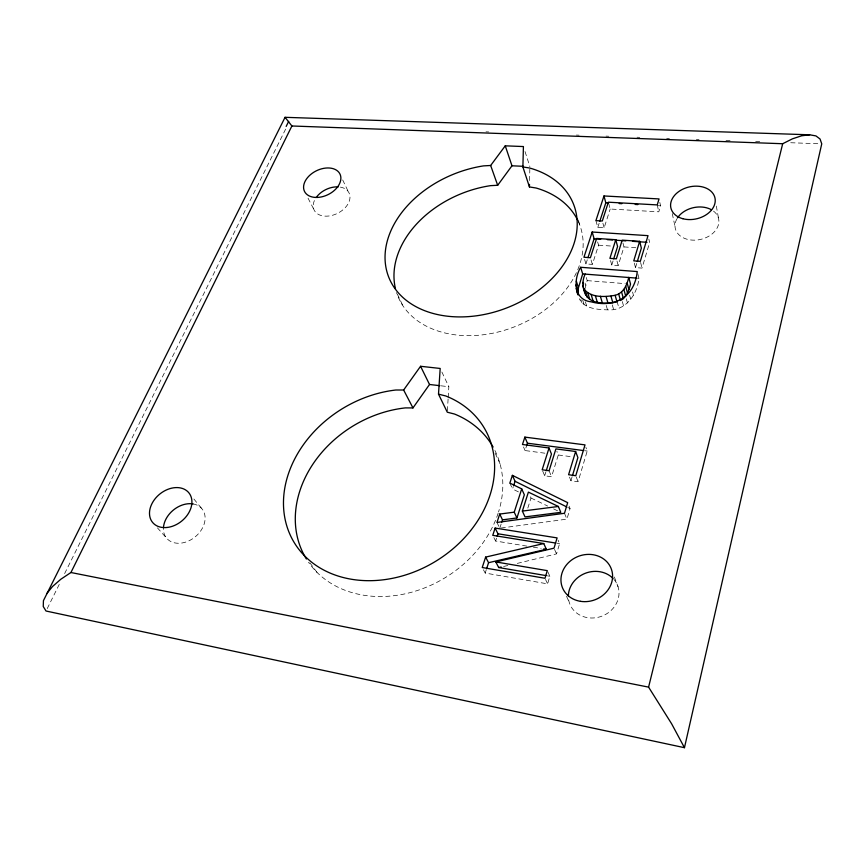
<?xml version="1.0" encoding="UTF-8"?>
<svg xmlns="http://www.w3.org/2000/svg" width="865" height="865" viewBox="0 0 865 865"><rect width="100%" height="100%" fill="white"/><g stroke="black" fill="none" stroke-linecap="round" stroke-linejoin="round"><path stroke-width="0.65" stroke-dasharray="4.33 3.24" d="M529.585 180.59L529.823 169.151M447.378 410.864L448.113 398.797M448.189 397.457L448.849 386.731L441.345 370.901M584.891 288.964L587.227 280.628L585.886 276.195M483.416 569.732L485.2 573.062L547.599 583.864L549.859 576.252L547.286 570.64M517.281 563.407L556.53 553.892L559.59 543.663L558.098 540.203M501.105 528.028L566.899 519.141L570.057 508.555L568.629 505.009M569.516 477.123L570.922 480.735L578.058 481.74L587.216 451.033L585.897 447.346M637.819 273.816L638.965 278.303C637.17 294.641 625.654 311.324 607.522 309.854C597.629 309.529 584.243 308.87 579.28 298.717M634.326 263.111L635.483 267.609L642.014 268.096L649.647 242.47L648.837 239.064M608.679 203.34L610.193 209.027L658.795 211.817L660.568 205.848L659.8 202.388M570.922 480.735L572.079 476.885M635.483 267.609L636.954 262.733M542.669 470.982L544.658 475.782L551.546 476.745L558.293 454.979L556.865 451.325M610.528 260.592L611.771 265.068L618.205 265.544L623.979 246.914L622.789 242.405M544.658 475.782L545.858 471.955M611.771 265.068L613.317 260.106M527.812 508.101L531.002 498.024L529.953 495.667M584.599 259.468L585.94 263.912L592.363 264.398L598.558 245.173L597.596 241.811M595.909 220.618L597.812 227.387L604.148 227.787L610.193 209.027M485.2 573.062L486.325 569.602M526.828 546.107L495.623 541.036L496.791 537.414M499.786 528.201L501.343 523.422M518.438 491.893L512.534 489.006L513.248 486.8M544.853 453.195L525.044 450.557L526.634 445.648M585.94 263.912L587.573 258.884M597.812 227.387L599.413 222.467M47.218 608.603L59.826 583.248M64.626 573.592L286.618 127.133M503.603 566.456L508.512 565.386M486.011 131.837L488.703 131.934M576.35 135.07L579.053 135.167M606.019 136.129L608.711 136.227M637.029 137.243L639.722 137.34M666.688 138.303L669.391 138.4M696.357 139.362L699.05 139.46M726.016 140.422L730.06 140.562M755.686 141.482L759.73 141.633M790.74 142.736L819.058 143.752M657.897 205.697L660.568 205.848M598.558 245.173L612.507 246.136M623.979 246.914L636.002 247.747M636.283 278.087L638.965 278.303M587.227 280.628L625.276 283.644M441.107 385.822L448.849 386.731M584.567 450.687L587.216 451.033M558.293 454.979L571.365 456.72M556.963 543.242L559.59 543.663M533.327 547.156L541.133 548.432M547.307 575.82L549.859 576.252M531.002 498.024L547.686 506.057M553.643 508.923L558.412 511.215M567.667 507.377L570.057 508.555M157.419 527.845L166.988 538.625M193.89 499.019L201.307 508.079M309.897 562.812L316.979 572.349M308.048 198.182L314.676 211.028M493.893 537.619L495.623 541.036M496.964 522.46L499.224 527.055M342.691 179.963L348.379 191.803M397.359 294.186L402.96 305.832M545.512 579.399L547.599 583.864M495.158 453.163L500.046 463.845M509.842 483.103L512.534 489.006M566.532 596.32L569.192 602.202M554.519 549.318L556.53 553.892M523.498 446.913L525.044 450.557M564.488 513.269L566.899 519.141M549.091 470.744L551.546 476.745M576.22 476.918L578.058 481.74M614.355 577.009L618.021 586.654M525.023 151.559L529.877 166.61M582.718 300.177L584.091 304.556M580.837 299.377L581.875 302.664M585.356 301.744L586.719 306.134M585.054 283.06L585.735 285.266M578.307 220.11L579.788 225.116M606.224 305.453L607.522 309.854M591.054 259.943L592.363 264.398M612.301 304.934L613.566 309.335M617.048 301.442L618.918 308.059M622.335 301.604L623.568 306.026M602.905 223.267L604.148 227.787M616.983 261.057L618.205 265.544M626.314 298.793L627.525 303.226M629.623 295.214L630.823 299.647M632.564 291.981L633.45 295.322M640.597 262.463L642.014 268.096M657.238 204.908L658.795 211.817M672.256 213.601L675.003 226.446M716.339 206.065L718.858 220.391M340.367 187.121A19.441 13.245 -26.2 0 1 347.73 204.41A19.441 13.245 -26.2 0 1 322.688 215.872A19.441 13.245 -26.2 0 1 315.53 198.485M613.901 579.345A25.636 22.987 -20.4 0 1 602.31 615.999A25.636 22.987 -20.4 0 1 568.381 597.455M193.079 503.927A22.987 17.278 -39.6 0 1 204.118 524.147A22.987 17.278 -39.6 0 1 180.417 543.188A22.987 17.278 -39.6 0 1 163.442 527.726M713.528 211.125A22.198 16.273 -12.6 0 1 713.301 232.901A22.198 16.273 -12.6 0 1 684.464 238.351A22.198 16.273 -12.6 0 1 677.457 217.937M494.931 450.481A108.871 88.749 -31.5 0 1 498.543 511.961M498.143 513.215A108.871 88.749 -31.5 0 1 409.902 592.687A108.871 88.749 -31.5 0 1 308.535 562.293M578.242 221.408A97.669 71.676 -21.5 0 1 514.556 326.786A97.669 71.676 -21.5 0 1 396.538 292.554"/><path stroke-width="1.3" d="M618.659 293.895L620.508 300.544C626.714 297.387 628.866 290.316 630.52 284.066L628.736 277.362C627.093 284.909 623.405 293.311 615.134 295.311L617.015 301.95C606.354 303.993 585.67 304.88 584.881 290.056M585.681 295.073C582.556 288.315 581.821 280.811 585.216 273.989M577.669 220.197A97.669 71.676 -21.5 0 0 536.138 188.029L529.445 186.937L529.499 184.396M522.893 166.967L523.412 146.553L505.257 145.828L490.66 165.485L483.503 165.885A99.334 71.957 -21.6 0 0 390.245 280.628A99.334 71.957 -21.6 0 0 541.977 287.667A99.334 71.957 -21.6 0 0 529.683 168.026L522.893 166.967L529.445 186.937M438.501 394.159L440.188 368.458L420.563 366.284L403.641 390.007L395.856 390.007A110.958 89.441 -31.3 0 0 287.915 529.326A110.958 89.441 -31.3 0 0 452.73 549.005A110.958 89.441 -31.3 0 0 445.799 395.975L438.501 394.159L447.292 412.205L454.493 414.032A108.871 88.749 -31.5 0 1 493.115 447.064M576.068 288.305L578.144 294.889L578.426 287.807L582.686 273.935L580.653 267.285L637.235 271.567C634.694 296.846 614.81 308.264 591.109 301.82C573.419 299.95 573.398 279.287 580.653 267.285M284.899 118.062L285.061 117.316L809.64 134.799L815.922 135.902L820.042 138.995L821.75 143.85L684.464 747.684L46.018 611.014L43.25 606.516L43.434 600.656L285.061 117.316L291.894 125.987L782.684 143.731L792.427 138.843L801.628 135.794L809.64 134.799M684.464 747.684L671.586 723.724L648.588 687.124L782.684 143.731M572.468 475.599L577.896 457.596L575.625 451.487L555.914 448.892L549.091 470.744L542.171 469.782L549.037 447.994L522.471 444.491L524.882 437.117L585.01 444.88L575.766 475.718L568.586 474.723L575.625 451.487M637.31 261.511L641.354 248.114L639.668 241.313L622.195 240.146L616.377 258.819L609.901 258.354L615.772 239.713L596.634 238.437L590.395 257.716L583.94 257.24L592.179 232.025L648.015 235.648L640.305 261.338L633.742 260.862L639.668 241.313M546.258 470.679L551.459 454.071L549.037 447.994M613.707 258.873L617.588 246.482L615.772 239.713M522.363 511.085L528.396 492.12L558.357 506.479L560.79 512.361L525.023 516.913L522.363 511.085L558.357 506.479M501.732 522.233L502.511 519.843L516.946 517.962L524.341 494.791L521.714 488.887L509.842 483.103L512.372 475.35L567.678 502.641L564.488 513.269L496.964 522.46L499.711 514.059L514.232 512.167L521.714 488.887M486.703 568.456L488.574 562.693L485.633 557.103L543.771 543.555L546.334 549.275L488.574 562.693M497.191 536.203L497.97 533.792L495.126 528.072L557.103 537.9L554.022 548.172L495.796 561.936L498.683 567.527L546.031 575.593M513.615 485.697L515.043 481.286L512.372 475.35M526.634 445.648L527.434 443.204L524.882 437.117M587.984 257.629L594.114 238.762L592.179 232.025M599.813 221.245L605.814 202.799L603.975 195.966L659.033 198.928L657.238 204.908L608.376 202.194L602.289 221.008L595.909 220.618L603.975 195.966M485.633 557.103L482.227 567.516L544.993 578.274L547.286 570.64L495.796 561.936M495.126 528.072L492.747 535.338L543.771 543.555M46.591 593.823L52.527 586.513L60.831 579.236L70.93 572.511L291.894 125.987M286.164 126.42L288.672 121.381M306.383 559.017A108.871 88.749 -31.5 0 1 312.384 464.938A108.871 88.749 -31.5 0 1 405.307 407.902L412.962 407.923L429.516 384.482L420.563 366.284M395.467 288.715A97.669 71.676 -21.5 0 1 490.606 185.64L497.678 185.283L511.972 165.788L505.257 145.828M498.683 567.527L501.138 566.986M583.637 288.478C590.417 298.133 604.808 297.052 615.134 295.311M511.972 165.788L523.487 166.318M605.814 202.799L608.484 202.951M619.167 203.545L621.838 203.686M635.191 204.432L637.862 204.583M594.114 238.762L600.732 239.205M607.338 239.648L612.625 240.005M615.274 240.178L625.849 240.881M632.466 241.324L647.009 242.297M582.686 273.935L636.283 278.087M429.516 384.482L439.82 385.682M527.434 443.204L583.237 450.514M497.97 533.792L555.654 543.036M543.739 548.853L546.334 549.275M70.93 572.511L648.588 687.124M515.043 481.286L566.467 506.782M403.641 390.007L412.962 407.923M499.711 514.059L502.511 519.843M514.232 512.167L516.946 517.962M490.66 165.485L497.678 185.283M575.906 284.953L577.993 291.548M576.782 291.267L577.82 294.565M576.36 281.201L578.426 287.807M582.848 282.347L583.529 284.553M585.281 290.9L587.324 297.495M582.826 285.623L584.87 292.229M587.778 292.889L589.8 299.485M591.119 294.446L593.12 301.042M595.315 295.56L597.293 302.166M600.353 296.241L602.31 302.847M606.051 296.479L607.976 303.096M610.949 296.176L612.852 302.804M621.557 291.938L623.395 298.587M623.881 289.429L625.698 296.1M625.709 286.391L627.514 293.062M627.093 282.801L628.887 289.494M316.839 196.647A19.441 13.245 -26.2 0 1 338.193 186.883M677.457 217.937A22.198 16.273 -12.6 0 1 711.517 209.795M163.442 527.726A22.987 17.278 -39.6 0 1 193.079 503.927M568.359 596.255A25.636 22.987 -20.4 0 1 585.054 573.376A25.636 22.987 -20.4 0 1 613.069 578.447M315.509 197.436A19.744 13.267 -26.2 0 0 340.659 176.049A19.744 13.267 -26.2 0 0 310.492 174.644A19.744 13.267 -26.2 0 0 315.509 197.436M580.48 601.326A26.166 23.258 -20.6 0 0 611.598 569.786A26.166 23.258 -20.6 0 0 568.208 562.953A26.166 23.258 -20.6 0 0 580.48 601.326M682.885 218.726A22.598 16.349 -12.9 0 0 715.204 199.556A22.598 16.349 -12.9 0 0 680.636 190.354A22.598 16.349 -12.9 0 0 682.885 218.726M166.977 527.488A23.409 17.386 -39.2 0 0 190.657 495.732A23.409 17.386 -39.2 0 0 154.5 499.548A23.409 17.386 -39.2 0 0 166.977 527.488"/></g></svg>
